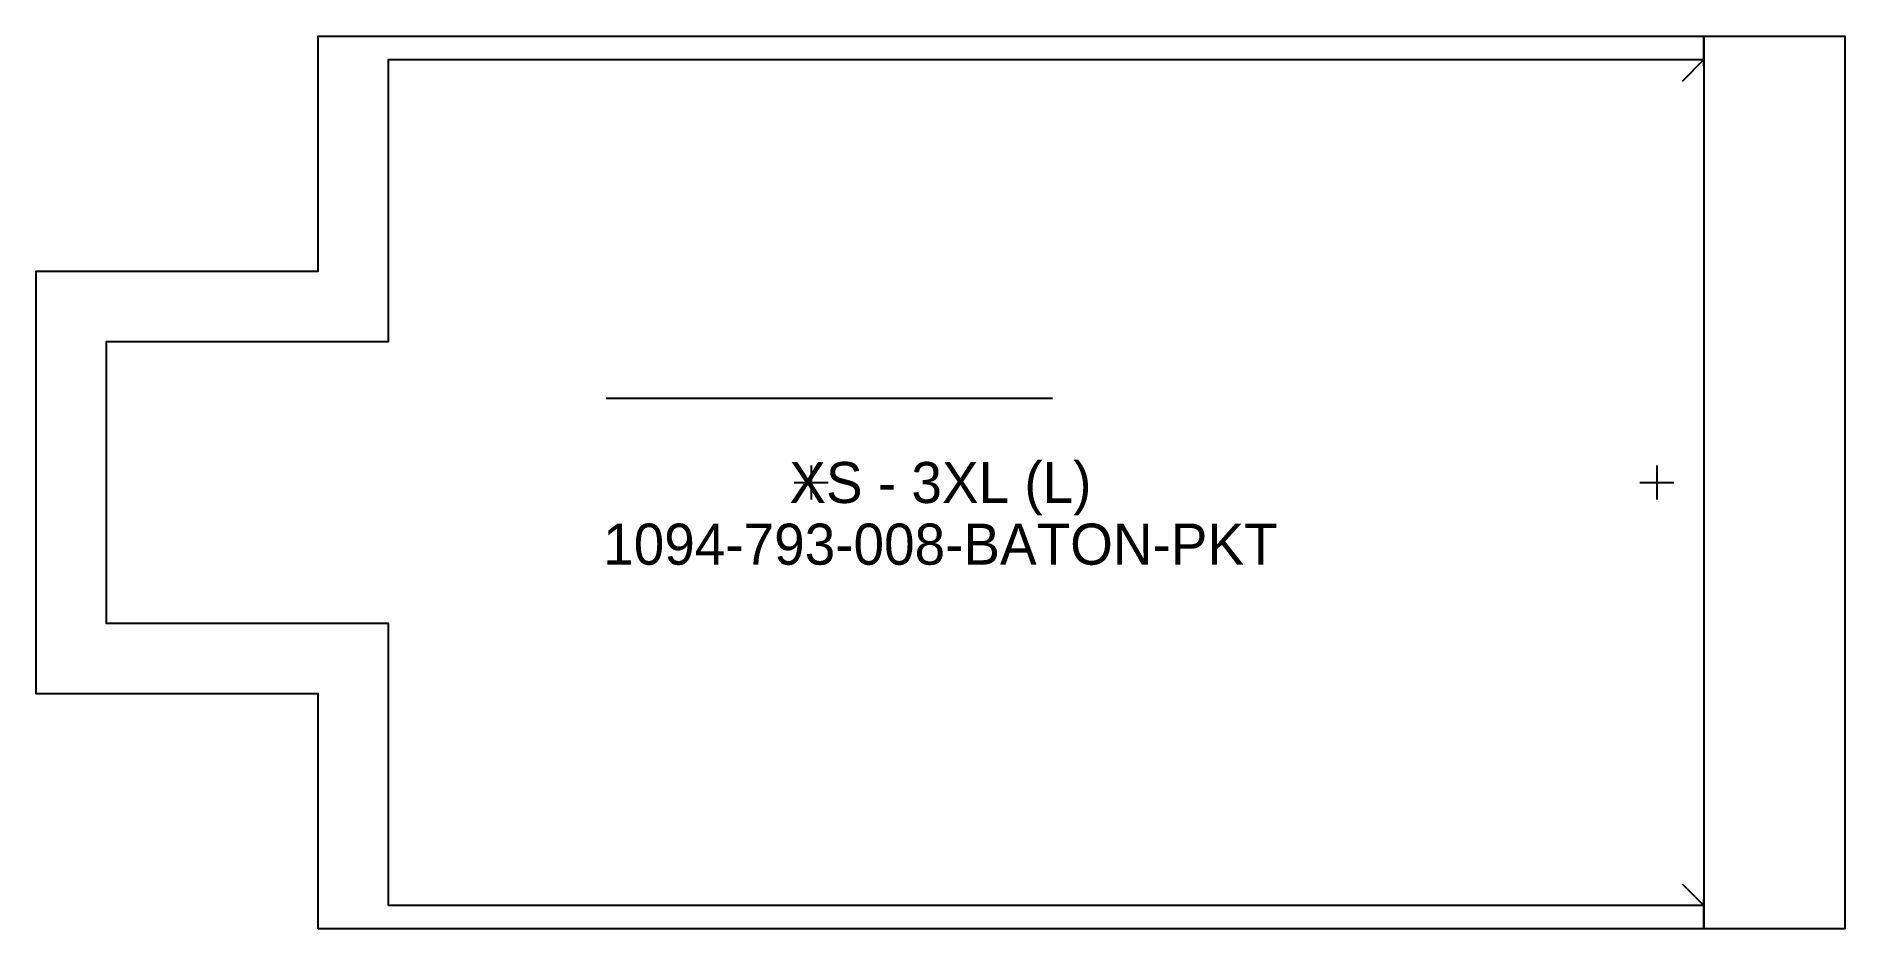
# Model space of a CAD drawing. Header units: inches. Extents: x 0 to 9.62, y 0 to 4.75.
import ezdxf
from ezdxf.enums import TextEntityAlignment as Align

# ---------------------------------------------------------------- set-up
doc = ezdxf.new("R2010")
doc.units = ezdxf.units.IN

msp = doc.modelspace()

# ---------------------------------------------------------------- linework, layer by layer
at = {"layer": 'T001L001'}
for points in [[(1.5, 0), (1.5, 1.25), (0, 1.25), (0, 3.5), (1.5, 3.5), (1.5, 4.75), (8.875, 4.75), (8.875, 4.592), (8.875, 4.75), (9.625, 4.75), (9.625, 0), (8.875, 0), (8.875, 0.157), (8.875, 0), (1.5, 0)], [(1.875, 0.125), (1.875, 1.625), (0.375, 1.625), (0.375, 3.125), (1.875, 3.125), (1.875, 4.625), (8.875, 4.625), (8.763, 4.513), (8.875, 4.625), (8.875, 0.125), (8.763, 0.236), (8.875, 0.125), (1.875, 0.125)], [(5.409, 2.822), (3.034, 2.822)], [(4.125, 2.465), (4.125, 2.284)], [(8.625, 2.465), (8.625, 2.284)], [(4.034, 2.375), (4.215, 2.375)], [(8.534, 2.375), (8.715, 2.375)]]:
    msp.add_lwpolyline(points, dxfattribs=at)

# ---------------------------------------------------------------- texts
at = {"layer": 'ABC'}
for s, p in [('XS - 3XL (L)', (4.812, 2.375)), ('1094-793-008-BATON-PKT', (4.812, 2.047))]:
    msp.add_text(s, height=0.218504, dxfattribs=at).set_placement(p, align=Align.MIDDLE_CENTER)

doc.saveas('drawing.dxf')
